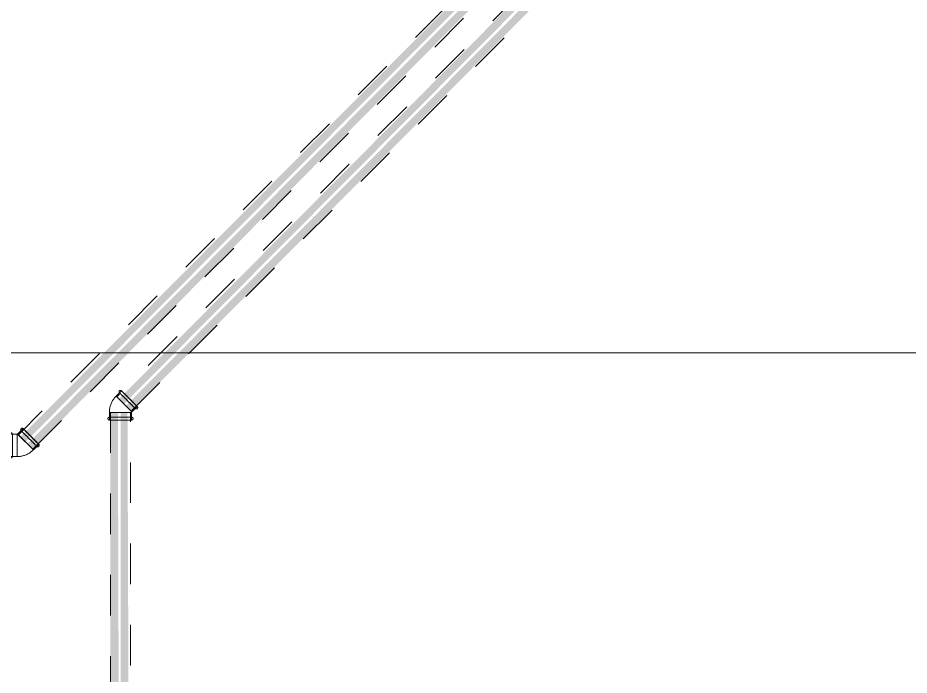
# Model space of a CAD drawing. Header units: metres. Extents: x 5 to 242, y -3 to 162.
# Drawn here: x 175.489 to 177.684, y 96.848 to 98.467 of the extents above; entities that cross this region are included whole.
import ezdxf

# ---------------------------------------------------------------- set-up
doc = ezdxf.new("R2010")
doc.units = ezdxf.units.M
doc.linetypes.add('Aligning Line', pattern=[0.012, 0.006, -0.006])
doc.layers.add('A-FLOR', color=7, linetype='Continuous', lineweight=9, true_color=0x007f00)
doc.layers.add('P-PIPE', color=7, linetype='Continuous', lineweight=5)

# ---------------------------------------------------------------- blocks, each defined once
blk = doc.blocks.new('AÇO_Cotovelo 90 45 - AÇO_Cotovelo 90 45-3953115-TÉRREO 1_20')
at = {"layer": 'P-PIPE'}
for p, q in [((-0.0119, 0.0274), (-0.031, 0.0274)), ((-0.031, 0.0222), (-0.031, 0.0274)), ((-0.031, 0.0222), (-0.031, 0.0274)), ((-0.0119, 0.0274), (-0.0119, 0.0222)), ((-0.0119, 0.0274), (-0.0119, 0.0222)), ((-0.0119, 0.0274), (-0.0119, -0.0274)), ((-0.0119, 0.0274), (-0.0119, 0.0237)), ((0.0025, 0.0413), (-0.011, 0.0278)), ((-0.011, 0.0278), (0.0278, -0.011)), ((-0.0084, 0.0252), (-0.011, 0.0278)), ((0.0278, -0.011), (-0.011, 0.0278)), ((0.0413, 0.0025), (0.0025, 0.0413)), ((-0.031, -0.0085), (-0.031, 0.0085)), ((-0.0119, 0.0085), (-0.0119, -0.0085)), ((0.0278, -0.011), (0.0413, 0.0025)), ((0.0278, -0.011), (0.0252, -0.0084)), ((-0.031, -0.0274), (-0.031, -0.0222)), ((-0.031, -0.0274), (-0.031, -0.0222)), ((-0.031, -0.0274), (-0.0119, -0.0274)), ((-0.0119, -0.0222), (-0.0119, -0.0274)), ((-0.0119, -0.0222), (-0.0119, -0.0274)), ((-0.0119, -0.0237), (-0.0119, -0.0274))]:
    blk.add_line(p, q, dxfattribs=at)
at = {"layer": 'P-PIPE', "flags": 128}
for points in [[(-0.031, 0.0274), (-0.031, 0.0275), (-0.031, 0.0277), (-0.0309, 0.0278), (-0.0309, 0.028), (-0.0309, 0.0281), (-0.0309, 0.0282), (-0.0308, 0.0284), (-0.0308, 0.0285), (-0.0307, 0.0286), (-0.0307, 0.0288), (-0.0306, 0.0289), (-0.0306, 0.029), (-0.0305, 0.0291), (-0.0304, 0.0293), (-0.0304, 0.0294), (-0.0303, 0.0295), (-0.0302, 0.0296), (-0.0301, 0.0297), (-0.03, 0.0298), (-0.0299, 0.0299), (-0.0298, 0.03), (-0.0297, 0.0301), (-0.0296, 0.0302), (-0.0295, 0.0303), (-0.0294, 0.0303), (-0.0292, 0.0304), (-0.0291, 0.0305), (-0.029, 0.0306), (-0.0289, 0.0306), (-0.0287, 0.0307), (-0.0286, 0.0307), (-0.0285, 0.0308), (-0.0283, 0.0308), (-0.0282, 0.0308), (-0.0281, 0.0308), (-0.0279, 0.0309), (-0.0278, 0.0309), (-0.0276, 0.0309), (-0.0275, 0.0309), (-0.0274, 0.0309), (-0.0272, 0.0309), (-0.0271, 0.0309), (-0.0269, 0.0309), (-0.0268, 0.0308), (-0.0267, 0.0308), (-0.0265, 0.0308), (-0.0264, 0.0307), (-0.0263, 0.0307), (-0.0261, 0.0306), (-0.026, 0.0306), (-0.0259, 0.0305), (-0.0258, 0.0305), (-0.0256, 0.0304), (-0.0255, 0.0303), (-0.0254, 0.0302), (-0.0253, 0.0301), (-0.0252, 0.0301), (-0.0251, 0.03), (-0.025, 0.0299), (-0.0249, 0.0298), (-0.0248, 0.0297), (-0.0247, 0.0296), (-0.0246, 0.0294), (-0.0245, 0.0293), (-0.0245, 0.0292), (-0.0244, 0.0291), (-0.0243, 0.029), (-0.0243, 0.0288), (-0.0242, 0.0287), (-0.0242, 0.0286), (-0.0241, 0.0284), (-0.0241, 0.0283), (-0.024, 0.0282), (-0.024, 0.028), (-0.024, 0.0279), (-0.024, 0.0278), (-0.024, 0.0276), (-0.024, 0.0275), (-0.024, 0.0274)], [(-0.031, 0.024), (-0.031, 0.0245), (-0.031, 0.025), (-0.031, 0.0254), (-0.031, 0.0258), (-0.031, 0.0262), (-0.031, 0.0265), (-0.031, 0.0267), (-0.031, 0.0269), (-0.031, 0.0271), (-0.031, 0.0273), (-0.031, 0.0273), (-0.031, 0.0274)], [(-0.031, 0.0274), (-0.031, 0.0273), (-0.031, 0.0272), (-0.031, 0.0271), (-0.031, 0.0269), (-0.031, 0.0266), (-0.031, 0.0263), (-0.031, 0.026), (-0.031, 0.0256), (-0.031, 0.0252), (-0.031, 0.0248), (-0.031, 0.0243), (-0.031, 0.0238), (-0.031, 0.0232), (-0.031, 0.0226), (-0.031, 0.022), (-0.031, 0.0213), (-0.031, 0.0206), (-0.031, 0.0199), (-0.031, 0.0191), (-0.031, 0.0183), (-0.031, 0.0175), (-0.031, 0.0166), (-0.031, 0.0157), (-0.031, 0.0148), (-0.031, 0.0139), (-0.031, 0.0129), (-0.031, 0.0119), (-0.031, 0.0109), (-0.031, 0.0099), (-0.031, 0.0089), (-0.031, 0.0079), (-0.031, 0.0068), (-0.031, 0.0057), (-0.031, 0.0047), (-0.031, 0.0036), (-0.031, 0.0025), (-0.031, 0.0014), (-0.031, 0.0003), (-0.031, -0.0008), (-0.031, -0.0019), (-0.031, -0.003), (-0.031, -0.0041), (-0.031, -0.0052), (-0.031, -0.0062), (-0.031, -0.0073), (-0.031, -0.0083), (-0.031, -0.0094), (-0.031, -0.0104), (-0.031, -0.0114), (-0.031, -0.0124), (-0.031, -0.0134), (-0.031, -0.0143), (-0.031, -0.0152), (-0.031, -0.0161), (-0.031, -0.017), (-0.031, -0.0178), (-0.031, -0.0187), (-0.031, -0.0194), (-0.031, -0.0202), (-0.031, -0.0209), (-0.031, -0.0216), (-0.031, -0.0223), (-0.031, -0.0229), (-0.031, -0.0235), (-0.031, -0.024), (-0.031, -0.0245), (-0.031, -0.025), (-0.031, -0.0254), (-0.031, -0.0258), (-0.031, -0.0262), (-0.031, -0.0265), (-0.031, -0.0267), (-0.031, -0.0269), (-0.031, -0.0271), (-0.031, -0.0273), (-0.031, -0.0273), (-0.031, -0.0274)], [(-0.024, 0.0274), (-0.024, 0.0273), (-0.024, 0.0272), (-0.024, 0.0271), (-0.024, 0.0269), (-0.024, 0.0266), (-0.024, 0.0263), (-0.024, 0.026), (-0.024, 0.0256), (-0.024, 0.0252), (-0.024, 0.0248), (-0.024, 0.0243)], [(-0.024, -0.0274), (-0.024, -0.0273), (-0.024, -0.0272), (-0.024, -0.0271), (-0.024, -0.0269), (-0.024, -0.0266), (-0.024, -0.0263), (-0.024, -0.026), (-0.024, -0.0256), (-0.024, -0.0252), (-0.024, -0.0248), (-0.024, -0.0243), (-0.024, -0.0238), (-0.024, -0.0232), (-0.024, -0.0226), (-0.024, -0.022), (-0.024, -0.0213), (-0.024, -0.0206), (-0.024, -0.0199), (-0.024, -0.0191), (-0.024, -0.0183), (-0.024, -0.0175), (-0.024, -0.0166), (-0.024, -0.0157), (-0.024, -0.0148), (-0.024, -0.0139), (-0.024, -0.0129), (-0.024, -0.0119), (-0.024, -0.0109), (-0.024, -0.0099), (-0.024, -0.0089), (-0.024, -0.0079), (-0.024, -0.0068), (-0.024, -0.0057), (-0.024, -0.0047), (-0.024, -0.0036), (-0.024, -0.0025), (-0.024, -0.0014), (-0.024, -0.0003), (-0.024, 0.0008), (-0.024, 0.0019), (-0.024, 0.003), (-0.024, 0.0041), (-0.024, 0.0052), (-0.024, 0.0062), (-0.024, 0.0073), (-0.024, 0.0083), (-0.024, 0.0094), (-0.024, 0.0104), (-0.024, 0.0114), (-0.024, 0.0124), (-0.024, 0.0134), (-0.024, 0.0143), (-0.024, 0.0152), (-0.024, 0.0161), (-0.024, 0.017), (-0.024, 0.0178), (-0.024, 0.0187), (-0.024, 0.0194), (-0.024, 0.0202), (-0.024, 0.0209), (-0.024, 0.0216), (-0.024, 0.0223), (-0.024, 0.0229), (-0.024, 0.0235), (-0.024, 0.024), (-0.024, 0.0245), (-0.024, 0.025), (-0.024, 0.0254), (-0.024, 0.0258), (-0.024, 0.0262), (-0.024, 0.0265), (-0.024, 0.0267), (-0.024, 0.0269), (-0.024, 0.0271), (-0.024, 0.0273), (-0.024, 0.0273), (-0.024, 0.0274)], [(-0.011, 0.0278), (-0.011, 0.0277), (-0.0111, 0.0277), (-0.0111, 0.0277), (-0.0111, 0.0276), (-0.0112, 0.0276), (-0.0112, 0.0276), (-0.0113, 0.0276), (-0.0113, 0.0275), (-0.0114, 0.0275), (-0.0114, 0.0275), (-0.0114, 0.0275), (-0.0115, 0.0275), (-0.0115, 0.0274), (-0.0116, 0.0274), (-0.0116, 0.0274), (-0.0117, 0.0274), (-0.0117, 0.0274), (-0.0118, 0.0274), (-0.0118, 0.0274), (-0.0119, 0.0274)], [(-0.0024, 0.0363), (-0.0025, 0.0364), (-0.0026, 0.0365), (-0.0027, 0.0366), (-0.0028, 0.0367), (-0.0029, 0.0369), (-0.0029, 0.037), (-0.003, 0.0371), (-0.0031, 0.0372), (-0.0031, 0.0374), (-0.0032, 0.0375), (-0.0032, 0.0376), (-0.0033, 0.0377), (-0.0033, 0.0379), (-0.0034, 0.038), (-0.0034, 0.0381), (-0.0034, 0.0383), (-0.0034, 0.0384), (-0.0034, 0.0386), (-0.0035, 0.0387), (-0.0035, 0.0388), (-0.0035, 0.039), (-0.0034, 0.0391), (-0.0034, 0.0393), (-0.0034, 0.0394), (-0.0034, 0.0395), (-0.0033, 0.0397), (-0.0033, 0.0398), (-0.0033, 0.0399), (-0.0032, 0.0401), (-0.0032, 0.0402), (-0.0031, 0.0403), (-0.003, 0.0405), (-0.003, 0.0406), (-0.0029, 0.0407), (-0.0028, 0.0408), (-0.0027, 0.0409), (-0.0026, 0.041), (-0.0026, 0.0411), (-0.0025, 0.0412), (-0.0024, 0.0413), (-0.0023, 0.0414), (-0.0021, 0.0415), (-0.002, 0.0416), (-0.0019, 0.0417), (-0.0018, 0.0418), (-0.0017, 0.0418), (-0.0016, 0.0419), (-0.0014, 0.042), (-0.0013, 0.042), (-0.0012, 0.0421), (-0.001, 0.0421), (-0.0009, 0.0422), (-0.0008, 0.0422), (-0.0006, 0.0422), (-0.0005, 0.0423), (-0.0004, 0.0423), (-0.0002, 0.0423), (-0.0001, 0.0423), (0, 0.0423)], [(0, 0.0339), (-0.0004, 0.0343), (-0.0007, 0.0346), (-0.001, 0.0349), (-0.0013, 0.0352), (-0.0016, 0.0354), (-0.0018, 0.0357), (-0.002, 0.0358), (-0.0021, 0.036), (-0.0022, 0.0361), (-0.0023, 0.0362), (-0.0024, 0.0363), (-0.0024, 0.0363)], [(-0.0024, 0.0363), (-0.0024, 0.0363), (-0.0023, 0.0362), (-0.0022, 0.0361), (-0.002, 0.0359), (-0.0019, 0.0358), (-0.0017, 0.0356), (-0.0014, 0.0353), (-0.0012, 0.0351), (-0.0009, 0.0348), (-0.0006, 0.0345), (-0.0002, 0.0341), (0.0001, 0.0338), (0.0005, 0.0334), (0.001, 0.0329), (0.0014, 0.0325), (0.0019, 0.032), (0.0024, 0.0315), (0.0029, 0.031), (0.0034, 0.0304), (0.004, 0.0299), (0.0046, 0.0293), (0.0052, 0.0287), (0.0058, 0.0281), (0.0065, 0.0274), (0.0071, 0.0268), (0.0078, 0.0261), (0.0085, 0.0254), (0.0092, 0.0247), (0.0099, 0.024), (0.0107, 0.0232), (0.0114, 0.0225), (0.0121, 0.0218), (0.0129, 0.021), (0.0137, 0.0202), (0.0144, 0.0195), (0.0152, 0.0187), (0.016, 0.0179), (0.0167, 0.0172), (0.0175, 0.0164), (0.0183, 0.0156), (0.0191, 0.0148), (0.0198, 0.0141), (0.0206, 0.0133), (0.0213, 0.0125), (0.0221, 0.0118), (0.0228, 0.011), (0.0236, 0.0103), (0.0243, 0.0096), (0.025, 0.0089), (0.0257, 0.0082), (0.0264, 0.0075), (0.0271, 0.0068), (0.0277, 0.0062), (0.0283, 0.0055), (0.029, 0.0049), (0.0296, 0.0043), (0.0301, 0.0037), (0.0307, 0.0032), (0.0312, 0.0027), (0.0317, 0.0021), (0.0322, 0.0017), (0.0327, 0.0012), (0.0331, 0.0008), (0.0335, 0.0003), (0.0339, 0), (0.0343, -0.0004), (0.0346, -0.0007), (0.0349, -0.001), (0.0352, -0.0013), (0.0354, -0.0016), (0.0357, -0.0018), (0.0358, -0.002), (0.036, -0.0021), (0.0361, -0.0022), (0.0362, -0.0023), (0.0363, -0.0024), (0.0363, -0.0024)], [(0, 0.0423), (0.0002, 0.0423), (0.0003, 0.0423), (0.0005, 0.0423), (0.0006, 0.0423), (0.0007, 0.0422), (0.0009, 0.0422), (0.001, 0.0422), (0.0011, 0.0421), (0.0013, 0.0421), (0.0014, 0.042), (0.0015, 0.042), (0.0017, 0.0419), (0.0018, 0.0418), (0.0019, 0.0418), (0.002, 0.0417), (0.0021, 0.0416), (0.0022, 0.0415), (0.0024, 0.0414), (0.0025, 0.0413), (0.0025, 0.0413)], [(0.0025, 0.0413), (0.0026, 0.0412), (0.0027, 0.0411), (0.0028, 0.041), (0.0029, 0.0409), (0.0031, 0.0407), (0.0033, 0.0405), (0.0035, 0.0403), (0.0038, 0.04), (0.004, 0.0397), (0.0044, 0.0394), (0.0047, 0.0391)], [(0.0413, 0.0025), (0.0412, 0.0026), (0.0411, 0.0027), (0.041, 0.0028), (0.0409, 0.0029), (0.0407, 0.0031), (0.0405, 0.0033), (0.0403, 0.0035), (0.04, 0.0038), (0.0397, 0.004), (0.0394, 0.0044), (0.0391, 0.0047), (0.0387, 0.0051), (0.0383, 0.0055), (0.0379, 0.0059), (0.0374, 0.0064), (0.037, 0.0068), (0.0365, 0.0073), (0.0359, 0.0079), (0.0354, 0.0084), (0.0348, 0.009), (0.0342, 0.0096), (0.0336, 0.0102), (0.033, 0.0108), (0.0324, 0.0114), (0.0317, 0.0121), (0.031, 0.0128), (0.0303, 0.0135), (0.0296, 0.0142), (0.0289, 0.0149), (0.0282, 0.0156), (0.0275, 0.0163), (0.0267, 0.0171), (0.0259, 0.0178), (0.0252, 0.0186), (0.0244, 0.0194), (0.0237, 0.0201), (0.0229, 0.0209), (0.0221, 0.0217), (0.0213, 0.0225), (0.0206, 0.0232), (0.0198, 0.024), (0.019, 0.0248), (0.0183, 0.0255), (0.0175, 0.0263), (0.0167, 0.027), (0.016, 0.0278), (0.0153, 0.0285), (0.0145, 0.0292), (0.0138, 0.03), (0.0131, 0.0307), (0.0125, 0.0313), (0.0118, 0.032), (0.0111, 0.0327), (0.0105, 0.0333), (0.0099, 0.0339), (0.0093, 0.0345), (0.0087, 0.0351), (0.0081, 0.0356), (0.0076, 0.0362), (0.0071, 0.0367), (0.0066, 0.0372), (0.0061, 0.0376), (0.0057, 0.0381), (0.0053, 0.0385), (0.0049, 0.0389), (0.0045, 0.0392), (0.0042, 0.0396), (0.0039, 0.0399), (0.0036, 0.0402), (0.0034, 0.0404), (0.0032, 0.0406), (0.003, 0.0408), (0.0028, 0.041), (0.0027, 0.0411), (0.0026, 0.0412), (0.0026, 0.0412), (0.0025, 0.0413)], [(0.0423, 0), (0.0423, -0.0001), (0.0423, -0.0002), (0.0423, -0.0004), (0.0423, -0.0005), (0.0422, -0.0006), (0.0422, -0.0008), (0.0422, -0.0009), (0.0421, -0.0011), (0.0421, -0.0012), (0.042, -0.0013), (0.042, -0.0014), (0.0419, -0.0016), (0.0418, -0.0017), (0.0418, -0.0018), (0.0417, -0.0019), (0.0416, -0.002), (0.0415, -0.0022), (0.0414, -0.0023), (0.0413, -0.0024), (0.0412, -0.0025), (0.0411, -0.0026), (0.041, -0.0027), (0.0409, -0.0027), (0.0408, -0.0028), (0.0407, -0.0029), (0.0406, -0.003), (0.0404, -0.003), (0.0403, -0.0031), (0.0402, -0.0032), (0.0401, -0.0032), (0.0399, -0.0033), (0.0398, -0.0033), (0.0397, -0.0033), (0.0395, -0.0034), (0.0394, -0.0034), (0.0393, -0.0034), (0.0391, -0.0034), (0.039, -0.0035), (0.0388, -0.0035), (0.0387, -0.0035), (0.0386, -0.0034), (0.0384, -0.0034), (0.0383, -0.0034), (0.0381, -0.0034), (0.038, -0.0034), (0.0379, -0.0033), (0.0377, -0.0033), (0.0376, -0.0032), (0.0375, -0.0032), (0.0373, -0.0031), (0.0372, -0.0031), (0.0371, -0.003), (0.037, -0.0029), (0.0368, -0.0029), (0.0367, -0.0028), (0.0366, -0.0027), (0.0365, -0.0026), (0.0364, -0.0025), (0.0363, -0.0024)], [(0.0389, 0.0049), (0.0392, 0.0045), (0.0396, 0.0042), (0.0399, 0.0039), (0.0402, 0.0036), (0.0404, 0.0034), (0.0406, 0.0032), (0.0408, 0.003), (0.041, 0.0028), (0.0411, 0.0027), (0.0412, 0.0026), (0.0412, 0.0026), (0.0413, 0.0025)], [(0.0413, 0.0025), (0.0414, 0.0024), (0.0415, 0.0023), (0.0415, 0.0022), (0.0416, 0.0021), (0.0417, 0.002), (0.0418, 0.0019), (0.0419, 0.0017), (0.0419, 0.0016), (0.042, 0.0015), (0.042, 0.0014), (0.0421, 0.0012), (0.0421, 0.0011), (0.0422, 0.001), (0.0422, 0.0008), (0.0422, 0.0007), (0.0423, 0.0006), (0.0423, 0.0004), (0.0423, 0.0003), (0.0423, 0.0001), (0.0423, 0)], [(-0.0119, -0.0274), (-0.0096, -0.0274), (-0.0074, -0.0272), (-0.0052, -0.027), (-0.0029, -0.0267), (-0.0007, -0.0263), (0.0015, -0.0258), (0.0036, -0.0252), (0.0058, -0.0246), (0.0079, -0.0238), (0.01, -0.023), (0.012, -0.0221), (0.014, -0.0211), (0.016, -0.02), (0.0179, -0.0188), (0.0198, -0.0176), (0.0216, -0.0163), (0.0234, -0.0149), (0.0251, -0.0135), (0.0267, -0.012), (0.0278, -0.011)], [(0.0363, -0.0024), (0.0363, -0.0024), (0.0362, -0.0023), (0.0361, -0.0022), (0.0359, -0.002), (0.0358, -0.0019), (0.0356, -0.0017), (0.0353, -0.0014), (0.0351, -0.0012), (0.0348, -0.0009), (0.0345, -0.0006), (0.0341, -0.0002)], [(-0.031, -0.0274), (-0.031, -0.0273), (-0.031, -0.0272), (-0.031, -0.0271), (-0.031, -0.0269), (-0.031, -0.0266), (-0.031, -0.0263), (-0.031, -0.026), (-0.031, -0.0256), (-0.031, -0.0252), (-0.031, -0.0248), (-0.031, -0.0243)], [(-0.024, -0.0274), (-0.024, -0.0275), (-0.024, -0.0277), (-0.024, -0.0278), (-0.024, -0.028), (-0.024, -0.0281), (-0.0241, -0.0282), (-0.0241, -0.0284), (-0.0241, -0.0285), (-0.0242, -0.0286), (-0.0242, -0.0288), (-0.0243, -0.0289), (-0.0244, -0.029), (-0.0244, -0.0291), (-0.0245, -0.0293), (-0.0246, -0.0294), (-0.0247, -0.0295), (-0.0247, -0.0296), (-0.0248, -0.0297), (-0.0249, -0.0298), (-0.025, -0.0299), (-0.0251, -0.03), (-0.0252, -0.0301), (-0.0253, -0.0302), (-0.0255, -0.0303), (-0.0256, -0.0303), (-0.0257, -0.0304), (-0.0258, -0.0305), (-0.0259, -0.0306), (-0.0261, -0.0306), (-0.0262, -0.0307), (-0.0263, -0.0307), (-0.0265, -0.0308), (-0.0266, -0.0308), (-0.0267, -0.0308), (-0.0269, -0.0308), (-0.027, -0.0309), (-0.0271, -0.0309), (-0.0273, -0.0309), (-0.0274, -0.0309), (-0.0276, -0.0309), (-0.0277, -0.0309), (-0.0278, -0.0309), (-0.028, -0.0309), (-0.0281, -0.0308), (-0.0283, -0.0308), (-0.0284, -0.0308), (-0.0285, -0.0307), (-0.0287, -0.0307), (-0.0288, -0.0306), (-0.0289, -0.0306), (-0.029, -0.0305), (-0.0292, -0.0305), (-0.0293, -0.0304), (-0.0294, -0.0303), (-0.0295, -0.0302), (-0.0296, -0.0301), (-0.0297, -0.0301), (-0.0298, -0.03), (-0.0299, -0.0299), (-0.03, -0.0298), (-0.0301, -0.0297), (-0.0302, -0.0296), (-0.0303, -0.0294), (-0.0304, -0.0293), (-0.0305, -0.0292), (-0.0305, -0.0291), (-0.0306, -0.029), (-0.0307, -0.0288), (-0.0307, -0.0287), (-0.0308, -0.0286), (-0.0308, -0.0284), (-0.0308, -0.0283), (-0.0309, -0.0282), (-0.0309, -0.028), (-0.0309, -0.0279), (-0.0309, -0.0278), (-0.031, -0.0276), (-0.031, -0.0275), (-0.031, -0.0274)], [(-0.024, -0.024), (-0.024, -0.0245), (-0.024, -0.025), (-0.024, -0.0254), (-0.024, -0.0258), (-0.024, -0.0262), (-0.024, -0.0265), (-0.024, -0.0267), (-0.024, -0.0269), (-0.024, -0.0271), (-0.024, -0.0273), (-0.024, -0.0273), (-0.024, -0.0274)]]:
    blk.add_lwpolyline(points, dxfattribs=at)
blk = doc.blocks.new('AÇO_Cotovelo 90 45 - AÇO_Cotovelo 90 45-V91-TÉRREO 1_20')
at = {"layer": 'P-PIPE'}
for p, q in [((-0.0119, 0.0274), (-0.031, 0.0274)), ((-0.031, -0.0274), (-0.031, 0.0274)), ((-0.0119, 0.0274), (-0.0119, -0.0274)), ((-0.0119, 0.0274), (-0.0119, -0.0274)), ((-0.0119, 0.0274), (-0.0119, 0.0237)), ((0.0025, 0.0413), (-0.011, 0.0278)), ((-0.011, 0.0278), (-0.0073, 0.0241)), ((-0.0084, 0.0252), (-0.011, 0.0278)), ((0.0278, -0.011), (-0.011, 0.0278)), ((0.0062, 0.0376), (0.0025, 0.0413)), ((0.0279, 0.0159), (0.0159, 0.0279)), ((0.0024, 0.0144), (0.0144, 0.0024)), ((0.0278, -0.011), (0.0413, 0.0025)), ((0.0413, 0.0025), (0.0376, 0.0062)), ((0.0241, -0.0073), (0.0278, -0.011)), ((0.0278, -0.011), (0.0252, -0.0084)), ((-0.031, -0.0274), (-0.0119, -0.0274)), ((-0.0119, -0.0237), (-0.0119, -0.0274))]:
    blk.add_line(p, q, dxfattribs=at)
at = {"layer": 'P-PIPE', "flags": 128}
for points in [[(-0.031, 0.0274), (-0.031, 0.0275), (-0.031, 0.0277), (-0.0309, 0.0278), (-0.0309, 0.028), (-0.0309, 0.0281), (-0.0309, 0.0282), (-0.0308, 0.0284), (-0.0308, 0.0285), (-0.0307, 0.0286), (-0.0307, 0.0288), (-0.0306, 0.0289), (-0.0306, 0.029), (-0.0305, 0.0291), (-0.0304, 0.0293), (-0.0304, 0.0294), (-0.0303, 0.0295), (-0.0302, 0.0296), (-0.0301, 0.0297), (-0.03, 0.0298), (-0.0299, 0.0299), (-0.0298, 0.03), (-0.0297, 0.0301), (-0.0296, 0.0302), (-0.0295, 0.0303), (-0.0294, 0.0303), (-0.0292, 0.0304), (-0.0291, 0.0305), (-0.029, 0.0306), (-0.0289, 0.0306), (-0.0287, 0.0307), (-0.0286, 0.0307), (-0.0285, 0.0308), (-0.0283, 0.0308), (-0.0282, 0.0308), (-0.0281, 0.0308), (-0.0279, 0.0309), (-0.0278, 0.0309), (-0.0276, 0.0309), (-0.0275, 0.0309), (-0.0274, 0.0309), (-0.0272, 0.0309), (-0.0271, 0.0309), (-0.0269, 0.0309), (-0.0268, 0.0308), (-0.0267, 0.0308), (-0.0265, 0.0308), (-0.0264, 0.0307), (-0.0263, 0.0307), (-0.0261, 0.0306), (-0.026, 0.0306), (-0.0259, 0.0305), (-0.0258, 0.0305), (-0.0256, 0.0304), (-0.0255, 0.0303), (-0.0254, 0.0302), (-0.0253, 0.0301), (-0.0252, 0.0301), (-0.0251, 0.03), (-0.025, 0.0299), (-0.0249, 0.0298), (-0.0248, 0.0297), (-0.0247, 0.0296), (-0.0246, 0.0294), (-0.0245, 0.0293), (-0.0245, 0.0292), (-0.0244, 0.0291), (-0.0243, 0.029), (-0.0243, 0.0288), (-0.0242, 0.0287), (-0.0242, 0.0286), (-0.0241, 0.0284), (-0.0241, 0.0283), (-0.024, 0.0282), (-0.024, 0.028), (-0.024, 0.0279), (-0.024, 0.0278), (-0.024, 0.0276), (-0.024, 0.0275), (-0.024, 0.0274)], [(-0.031, 0.024), (-0.031, 0.0245), (-0.031, 0.025), (-0.031, 0.0254), (-0.031, 0.0258), (-0.031, 0.0262), (-0.031, 0.0265), (-0.031, 0.0267), (-0.031, 0.0269), (-0.031, 0.0271), (-0.031, 0.0273), (-0.031, 0.0273), (-0.031, 0.0274)], [(-0.031, 0.0274), (-0.031, 0.0273), (-0.031, 0.0272), (-0.031, 0.0271), (-0.031, 0.0269), (-0.031, 0.0266), (-0.031, 0.0263), (-0.031, 0.026), (-0.031, 0.0256), (-0.031, 0.0252), (-0.031, 0.0248), (-0.031, 0.0243), (-0.031, 0.0238), (-0.031, 0.0232), (-0.031, 0.0226), (-0.031, 0.022), (-0.031, 0.0213), (-0.031, 0.0206), (-0.031, 0.0199), (-0.031, 0.0191), (-0.031, 0.0183), (-0.031, 0.0175), (-0.031, 0.0166), (-0.031, 0.0157), (-0.031, 0.0148), (-0.031, 0.0139), (-0.031, 0.0129), (-0.031, 0.0119), (-0.031, 0.0109), (-0.031, 0.0099), (-0.031, 0.0089), (-0.031, 0.0079), (-0.031, 0.0068), (-0.031, 0.0057), (-0.031, 0.0047), (-0.031, 0.0036), (-0.031, 0.0025), (-0.031, 0.0014), (-0.031, 0.0003), (-0.031, -0.0008), (-0.031, -0.0019), (-0.031, -0.003), (-0.031, -0.0041), (-0.031, -0.0052), (-0.031, -0.0062), (-0.031, -0.0073), (-0.031, -0.0083), (-0.031, -0.0094), (-0.031, -0.0104), (-0.031, -0.0114), (-0.031, -0.0124), (-0.031, -0.0134), (-0.031, -0.0143), (-0.031, -0.0152), (-0.031, -0.0161), (-0.031, -0.017), (-0.031, -0.0178), (-0.031, -0.0187), (-0.031, -0.0194), (-0.031, -0.0202), (-0.031, -0.0209), (-0.031, -0.0216), (-0.031, -0.0223), (-0.031, -0.0229), (-0.031, -0.0235), (-0.031, -0.024), (-0.031, -0.0245), (-0.031, -0.025), (-0.031, -0.0254), (-0.031, -0.0258), (-0.031, -0.0262), (-0.031, -0.0265), (-0.031, -0.0267), (-0.031, -0.0269), (-0.031, -0.0271), (-0.031, -0.0273), (-0.031, -0.0273), (-0.031, -0.0274)], [(-0.024, 0.0274), (-0.024, 0.0273), (-0.024, 0.0272), (-0.024, 0.0271), (-0.024, 0.0269), (-0.024, 0.0266), (-0.024, 0.0263), (-0.024, 0.026), (-0.024, 0.0256), (-0.024, 0.0252), (-0.024, 0.0248), (-0.024, 0.0243)], [(-0.024, -0.0274), (-0.024, -0.0273), (-0.024, -0.0272), (-0.024, -0.0271), (-0.024, -0.0269), (-0.024, -0.0266), (-0.024, -0.0263), (-0.024, -0.026), (-0.024, -0.0256), (-0.024, -0.0252), (-0.024, -0.0248), (-0.024, -0.0243), (-0.024, -0.0238), (-0.024, -0.0232), (-0.024, -0.0226), (-0.024, -0.022), (-0.024, -0.0213), (-0.024, -0.0206), (-0.024, -0.0199), (-0.024, -0.0191), (-0.024, -0.0183), (-0.024, -0.0175), (-0.024, -0.0166), (-0.024, -0.0157), (-0.024, -0.0148), (-0.024, -0.0139), (-0.024, -0.0129), (-0.024, -0.0119), (-0.024, -0.0109), (-0.024, -0.0099), (-0.024, -0.0089), (-0.024, -0.0079), (-0.024, -0.0068), (-0.024, -0.0057), (-0.024, -0.0047), (-0.024, -0.0036), (-0.024, -0.0025), (-0.024, -0.0014), (-0.024, -0.0003), (-0.024, 0.0008), (-0.024, 0.0019), (-0.024, 0.003), (-0.024, 0.0041), (-0.024, 0.0052), (-0.024, 0.0062), (-0.024, 0.0073), (-0.024, 0.0083), (-0.024, 0.0094), (-0.024, 0.0104), (-0.024, 0.0114), (-0.024, 0.0124), (-0.024, 0.0134), (-0.024, 0.0143), (-0.024, 0.0152), (-0.024, 0.0161), (-0.024, 0.017), (-0.024, 0.0178), (-0.024, 0.0187), (-0.024, 0.0194), (-0.024, 0.0202), (-0.024, 0.0209), (-0.024, 0.0216), (-0.024, 0.0223), (-0.024, 0.0229), (-0.024, 0.0235), (-0.024, 0.024), (-0.024, 0.0245), (-0.024, 0.025), (-0.024, 0.0254), (-0.024, 0.0258), (-0.024, 0.0262), (-0.024, 0.0265), (-0.024, 0.0267), (-0.024, 0.0269), (-0.024, 0.0271), (-0.024, 0.0273), (-0.024, 0.0273), (-0.024, 0.0274)], [(-0.011, 0.0278), (-0.011, 0.0277), (-0.0111, 0.0277), (-0.0111, 0.0277), (-0.0111, 0.0276), (-0.0112, 0.0276), (-0.0112, 0.0276), (-0.0113, 0.0276), (-0.0113, 0.0275), (-0.0114, 0.0275), (-0.0114, 0.0275), (-0.0114, 0.0275), (-0.0115, 0.0275), (-0.0115, 0.0274), (-0.0116, 0.0274), (-0.0116, 0.0274), (-0.0117, 0.0274), (-0.0117, 0.0274), (-0.0118, 0.0274), (-0.0118, 0.0274), (-0.0119, 0.0274)], [(-0.0024, 0.0363), (-0.0025, 0.0364), (-0.0026, 0.0365), (-0.0027, 0.0366), (-0.0028, 0.0367), (-0.0029, 0.0369), (-0.0029, 0.037), (-0.003, 0.0371), (-0.0031, 0.0372), (-0.0031, 0.0374), (-0.0032, 0.0375), (-0.0032, 0.0376), (-0.0033, 0.0377), (-0.0033, 0.0379), (-0.0034, 0.038), (-0.0034, 0.0381), (-0.0034, 0.0383), (-0.0034, 0.0384), (-0.0034, 0.0386), (-0.0035, 0.0387), (-0.0035, 0.0388), (-0.0035, 0.039), (-0.0034, 0.0391), (-0.0034, 0.0393), (-0.0034, 0.0394), (-0.0034, 0.0395), (-0.0033, 0.0397), (-0.0033, 0.0398), (-0.0033, 0.0399), (-0.0032, 0.0401), (-0.0032, 0.0402), (-0.0031, 0.0403), (-0.003, 0.0405), (-0.003, 0.0406), (-0.0029, 0.0407), (-0.0028, 0.0408), (-0.0027, 0.0409), (-0.0026, 0.041), (-0.0026, 0.0411), (-0.0025, 0.0412), (-0.0024, 0.0413), (-0.0023, 0.0414), (-0.0021, 0.0415), (-0.002, 0.0416), (-0.0019, 0.0417), (-0.0018, 0.0418), (-0.0017, 0.0418), (-0.0016, 0.0419), (-0.0014, 0.042), (-0.0013, 0.042), (-0.0012, 0.0421), (-0.001, 0.0421), (-0.0009, 0.0422), (-0.0008, 0.0422), (-0.0006, 0.0422), (-0.0005, 0.0423), (-0.0004, 0.0423), (-0.0002, 0.0423), (-0.0001, 0.0423), (0, 0.0423)], [(0, 0.0339), (-0.0004, 0.0343), (-0.0007, 0.0346), (-0.001, 0.0349), (-0.0013, 0.0352), (-0.0016, 0.0354), (-0.0018, 0.0357), (-0.002, 0.0358), (-0.0021, 0.036), (-0.0022, 0.0361), (-0.0023, 0.0362), (-0.0024, 0.0363), (-0.0024, 0.0363)], [(-0.0024, 0.0363), (-0.0024, 0.0363), (-0.0023, 0.0362), (-0.0022, 0.0361), (-0.002, 0.0359), (-0.0019, 0.0358), (-0.0017, 0.0356), (-0.0014, 0.0353), (-0.0012, 0.0351), (-0.0009, 0.0348), (-0.0006, 0.0345), (-0.0002, 0.0341), (0.0001, 0.0338), (0.0005, 0.0334), (0.001, 0.0329), (0.0014, 0.0325), (0.0019, 0.032), (0.0024, 0.0315), (0.0029, 0.031), (0.0034, 0.0304), (0.004, 0.0299), (0.0046, 0.0293), (0.0052, 0.0287), (0.0058, 0.0281), (0.0065, 0.0274), (0.0071, 0.0268), (0.0078, 0.0261), (0.0085, 0.0254), (0.0092, 0.0247), (0.0099, 0.024), (0.0107, 0.0232), (0.0114, 0.0225), (0.0121, 0.0218), (0.0129, 0.021), (0.0137, 0.0202), (0.0144, 0.0195), (0.0152, 0.0187), (0.016, 0.0179), (0.0167, 0.0172), (0.0175, 0.0164), (0.0183, 0.0156), (0.0191, 0.0148), (0.0198, 0.0141), (0.0206, 0.0133), (0.0213, 0.0125), (0.0221, 0.0118), (0.0228, 0.011), (0.0236, 0.0103), (0.0243, 0.0096), (0.025, 0.0089), (0.0257, 0.0082), (0.0264, 0.0075), (0.0271, 0.0068), (0.0277, 0.0062), (0.0283, 0.0055), (0.029, 0.0049), (0.0296, 0.0043), (0.0301, 0.0037), (0.0307, 0.0032), (0.0312, 0.0027), (0.0317, 0.0021), (0.0322, 0.0017), (0.0327, 0.0012), (0.0331, 0.0008), (0.0335, 0.0003), (0.0339, 0), (0.0343, -0.0004), (0.0346, -0.0007), (0.0349, -0.001), (0.0352, -0.0013), (0.0354, -0.0016), (0.0357, -0.0018), (0.0358, -0.002), (0.036, -0.0021), (0.0361, -0.0022), (0.0362, -0.0023), (0.0363, -0.0024), (0.0363, -0.0024)], [(0, 0.0423), (0.0002, 0.0423), (0.0003, 0.0423), (0.0005, 0.0423), (0.0006, 0.0423), (0.0007, 0.0422), (0.0009, 0.0422), (0.001, 0.0422), (0.0011, 0.0421), (0.0013, 0.0421), (0.0014, 0.042), (0.0015, 0.042), (0.0017, 0.0419), (0.0018, 0.0418), (0.0019, 0.0418), (0.002, 0.0417), (0.0021, 0.0416), (0.0022, 0.0415), (0.0024, 0.0414), (0.0025, 0.0413), (0.0025, 0.0413)], [(0.0025, 0.0413), (0.0026, 0.0412), (0.0027, 0.0411), (0.0028, 0.041), (0.0029, 0.0409), (0.0031, 0.0407), (0.0033, 0.0405), (0.0035, 0.0403), (0.0038, 0.04), (0.004, 0.0397), (0.0044, 0.0394), (0.0047, 0.0391)], [(0.0413, 0.0025), (0.0412, 0.0026), (0.0411, 0.0027), (0.041, 0.0028), (0.0409, 0.0029), (0.0407, 0.0031), (0.0405, 0.0033), (0.0403, 0.0035), (0.04, 0.0038), (0.0397, 0.004), (0.0394, 0.0044), (0.0391, 0.0047), (0.0387, 0.0051), (0.0383, 0.0055), (0.0379, 0.0059), (0.0374, 0.0064), (0.037, 0.0068), (0.0365, 0.0073), (0.0359, 0.0079), (0.0354, 0.0084), (0.0348, 0.009), (0.0342, 0.0096), (0.0336, 0.0102), (0.033, 0.0108), (0.0324, 0.0114), (0.0317, 0.0121), (0.031, 0.0128), (0.0303, 0.0135), (0.0296, 0.0142), (0.0289, 0.0149), (0.0282, 0.0156), (0.0275, 0.0163), (0.0267, 0.0171), (0.0259, 0.0178), (0.0252, 0.0186), (0.0244, 0.0194), (0.0237, 0.0201), (0.0229, 0.0209), (0.0221, 0.0217), (0.0213, 0.0225), (0.0206, 0.0232), (0.0198, 0.024), (0.019, 0.0248), (0.0183, 0.0255), (0.0175, 0.0263), (0.0167, 0.027), (0.016, 0.0278), (0.0153, 0.0285), (0.0145, 0.0292), (0.0138, 0.03), (0.0131, 0.0307), (0.0125, 0.0313), (0.0118, 0.032), (0.0111, 0.0327), (0.0105, 0.0333), (0.0099, 0.0339), (0.0093, 0.0345), (0.0087, 0.0351), (0.0081, 0.0356), (0.0076, 0.0362), (0.0071, 0.0367), (0.0066, 0.0372), (0.0061, 0.0376), (0.0057, 0.0381), (0.0053, 0.0385), (0.0049, 0.0389), (0.0045, 0.0392), (0.0042, 0.0396), (0.0039, 0.0399), (0.0036, 0.0402), (0.0034, 0.0404), (0.0032, 0.0406), (0.003, 0.0408), (0.0028, 0.041), (0.0027, 0.0411), (0.0026, 0.0412), (0.0026, 0.0412), (0.0025, 0.0413)], [(0.0423, 0), (0.0423, -0.0001), (0.0423, -0.0002), (0.0423, -0.0004), (0.0423, -0.0005), (0.0422, -0.0006), (0.0422, -0.0008), (0.0422, -0.0009), (0.0421, -0.0011), (0.0421, -0.0012), (0.042, -0.0013), (0.042, -0.0014), (0.0419, -0.0016), (0.0418, -0.0017), (0.0418, -0.0018), (0.0417, -0.0019), (0.0416, -0.002), (0.0415, -0.0022), (0.0414, -0.0023), (0.0413, -0.0024), (0.0412, -0.0025), (0.0411, -0.0026), (0.041, -0.0027), (0.0409, -0.0027), (0.0408, -0.0028), (0.0407, -0.0029), (0.0406, -0.003), (0.0404, -0.003), (0.0403, -0.0031), (0.0402, -0.0032), (0.0401, -0.0032), (0.0399, -0.0033), (0.0398, -0.0033), (0.0397, -0.0033), (0.0395, -0.0034), (0.0394, -0.0034), (0.0393, -0.0034), (0.0391, -0.0034), (0.039, -0.0035), (0.0388, -0.0035), (0.0387, -0.0035), (0.0386, -0.0034), (0.0384, -0.0034), (0.0383, -0.0034), (0.0381, -0.0034), (0.038, -0.0034), (0.0379, -0.0033), (0.0377, -0.0033), (0.0376, -0.0032), (0.0375, -0.0032), (0.0373, -0.0031), (0.0372, -0.0031), (0.0371, -0.003), (0.037, -0.0029), (0.0368, -0.0029), (0.0367, -0.0028), (0.0366, -0.0027), (0.0365, -0.0026), (0.0364, -0.0025), (0.0363, -0.0024)], [(0.0389, 0.0049), (0.0392, 0.0045), (0.0396, 0.0042), (0.0399, 0.0039), (0.0402, 0.0036), (0.0404, 0.0034), (0.0406, 0.0032), (0.0408, 0.003), (0.041, 0.0028), (0.0411, 0.0027), (0.0412, 0.0026), (0.0412, 0.0026), (0.0413, 0.0025)], [(0.0413, 0.0025), (0.0414, 0.0024), (0.0415, 0.0023), (0.0415, 0.0022), (0.0416, 0.0021), (0.0417, 0.002), (0.0418, 0.0019), (0.0419, 0.0017), (0.0419, 0.0016), (0.042, 0.0015), (0.042, 0.0014), (0.0421, 0.0012), (0.0421, 0.0011), (0.0422, 0.001), (0.0422, 0.0008), (0.0422, 0.0007), (0.0423, 0.0006), (0.0423, 0.0004), (0.0423, 0.0003), (0.0423, 0.0001), (0.0423, 0)], [(-0.0119, -0.0274), (-0.0096, -0.0274), (-0.0074, -0.0272), (-0.0052, -0.027), (-0.0029, -0.0267), (-0.0007, -0.0263), (0.0015, -0.0258), (0.0036, -0.0252), (0.0058, -0.0246), (0.0079, -0.0238), (0.01, -0.023), (0.012, -0.0221), (0.014, -0.0211), (0.016, -0.02), (0.0179, -0.0188), (0.0198, -0.0176), (0.0216, -0.0163), (0.0234, -0.0149), (0.0251, -0.0135), (0.0267, -0.012), (0.0278, -0.011)], [(0.0363, -0.0024), (0.0363, -0.0024), (0.0362, -0.0023), (0.0361, -0.0022), (0.0359, -0.002), (0.0358, -0.0019), (0.0356, -0.0017), (0.0353, -0.0014), (0.0351, -0.0012), (0.0348, -0.0009), (0.0345, -0.0006), (0.0341, -0.0002)], [(-0.031, -0.0274), (-0.031, -0.0273), (-0.031, -0.0272), (-0.031, -0.0271), (-0.031, -0.0269), (-0.031, -0.0266), (-0.031, -0.0263), (-0.031, -0.026), (-0.031, -0.0256), (-0.031, -0.0252), (-0.031, -0.0248), (-0.031, -0.0243)], [(-0.024, -0.0274), (-0.024, -0.0275), (-0.024, -0.0277), (-0.024, -0.0278), (-0.024, -0.028), (-0.024, -0.0281), (-0.0241, -0.0282), (-0.0241, -0.0284), (-0.0241, -0.0285), (-0.0242, -0.0286), (-0.0242, -0.0288), (-0.0243, -0.0289), (-0.0244, -0.029), (-0.0244, -0.0291), (-0.0245, -0.0293), (-0.0246, -0.0294), (-0.0247, -0.0295), (-0.0247, -0.0296), (-0.0248, -0.0297), (-0.0249, -0.0298), (-0.025, -0.0299), (-0.0251, -0.03), (-0.0252, -0.0301), (-0.0253, -0.0302), (-0.0255, -0.0303), (-0.0256, -0.0303), (-0.0257, -0.0304), (-0.0258, -0.0305), (-0.0259, -0.0306), (-0.0261, -0.0306), (-0.0262, -0.0307), (-0.0263, -0.0307), (-0.0265, -0.0308), (-0.0266, -0.0308), (-0.0267, -0.0308), (-0.0269, -0.0308), (-0.027, -0.0309), (-0.0271, -0.0309), (-0.0273, -0.0309), (-0.0274, -0.0309), (-0.0276, -0.0309), (-0.0277, -0.0309), (-0.0278, -0.0309), (-0.028, -0.0309), (-0.0281, -0.0308), (-0.0283, -0.0308), (-0.0284, -0.0308), (-0.0285, -0.0307), (-0.0287, -0.0307), (-0.0288, -0.0306), (-0.0289, -0.0306), (-0.029, -0.0305), (-0.0292, -0.0305), (-0.0293, -0.0304), (-0.0294, -0.0303), (-0.0295, -0.0302), (-0.0296, -0.0301), (-0.0297, -0.0301), (-0.0298, -0.03), (-0.0299, -0.0299), (-0.03, -0.0298), (-0.0301, -0.0297), (-0.0302, -0.0296), (-0.0303, -0.0294), (-0.0304, -0.0293), (-0.0305, -0.0292), (-0.0305, -0.0291), (-0.0306, -0.029), (-0.0307, -0.0288), (-0.0307, -0.0287), (-0.0308, -0.0286), (-0.0308, -0.0284), (-0.0308, -0.0283), (-0.0309, -0.0282), (-0.0309, -0.028), (-0.0309, -0.0279), (-0.0309, -0.0278), (-0.031, -0.0276), (-0.031, -0.0275), (-0.031, -0.0274)], [(-0.024, -0.024), (-0.024, -0.0245), (-0.024, -0.025), (-0.024, -0.0254), (-0.024, -0.0258), (-0.024, -0.0262), (-0.024, -0.0265), (-0.024, -0.0267), (-0.024, -0.0269), (-0.024, -0.0271), (-0.024, -0.0273), (-0.024, -0.0273), (-0.024, -0.0274)]]:
    blk.add_lwpolyline(points, dxfattribs=at)

msp = doc.modelspace()

# ---------------------------------------------------------------- hatches: boundary and pattern name
at = {"layer": 'P-PIPE', "true_color": 0xc0c0c0}
for points in [[(175.5076, 97.4226), (177.5417, 99.4659), (177.5235, 99.4738), (175.4951, 97.4351), (175.503, 97.4271)], [(175.5253, 97.4049), (177.5588, 99.4488), (177.5417, 99.4567), (175.5122, 97.418), (175.5247, 97.4055)], [(175.7499, 97.5158), (177.5908, 99.3659), (177.5725, 99.3738), (175.7374, 97.5283), (175.7453, 97.5204)], [(175.7675, 97.4981), (177.6079, 99.3488), (177.5908, 99.3567), (175.7544, 97.5112), (175.7669, 97.4987)], [(175.7165, 95.2724), (175.7415, 95.2724), (175.735, 97.4955), (175.7165, 97.4955), (175.7165, 95.4552)], [(175.7415, 95.2724), (175.7665, 95.2724), (175.7587, 97.4955), (175.7415, 97.4955), (175.7415, 95.4552)]]:
    msp.add_hatch(color=9, dxfattribs=at).paths.add_polyline_path(points)

# ---------------------------------------------------------------- linework, layer by layer
at = {"layer": 'A-FLOR', "color": 254, "true_color": 0xd8d8d8}
msp.add_line((173.8415, 97.642), (179.1211, 97.642), dxfattribs=at)
at = {"layer": 'P-PIPE', "linetype": 'Aligning Line', "lineweight": 15}
for p, q in [((177.5286, 99.479), (175.4899, 97.4403)), ((175.5253, 97.4049), (177.564, 99.4436)), ((177.5777, 99.379), (175.7322, 97.5335)), ((175.7675, 97.4981), (177.613, 99.3436)), ((175.7322, 97.5335), (175.7675, 97.4981)), ((175.7165, 97.4955), (175.7165, 95.2724)), ((175.7665, 97.4955), (175.7165, 97.4955)), ((175.7665, 95.2724), (175.7665, 97.4955)), ((175.4899, 97.4403), (175.5253, 97.4049))]:
    msp.add_line(p, q, dxfattribs=at)

# ---------------------------------------------------------------- block references
at = {"layer": 'P-PIPE', "rotation": 224.9999999999998}
msp.add_blockref('AÇO_Cotovelo 90 45 - AÇO_Cotovelo 90 45-V91-TÉRREO 1_20', (175.7415, 97.5074), dxfattribs=at)
at = {"layer": 'P-PIPE'}
msp.add_blockref('AÇO_Cotovelo 90 45 - AÇO_Cotovelo 90 45-3953115-TÉRREO 1_20', (175.4992, 97.4142), dxfattribs=at)

doc.saveas('drawing.dxf')
